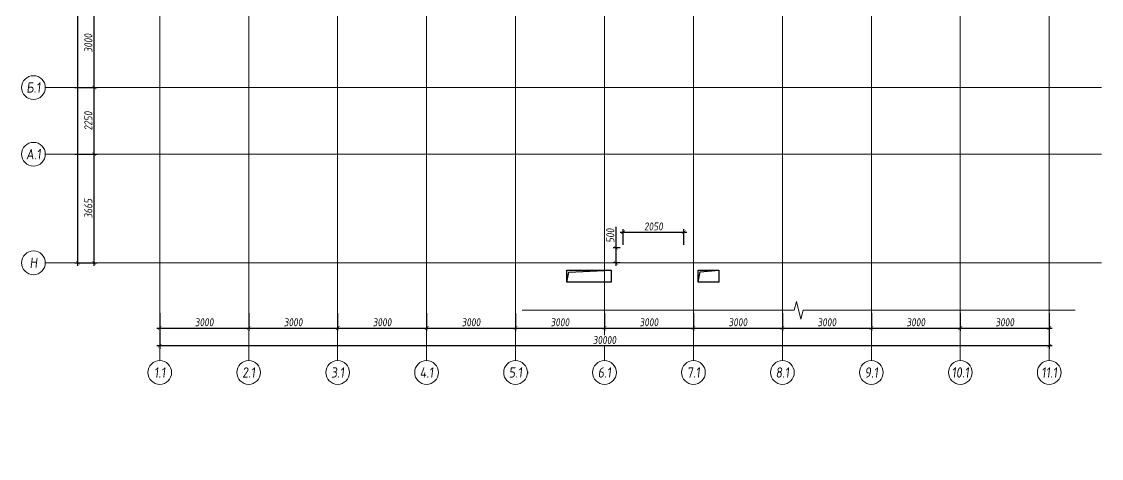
# Model space of a CAD drawing. Header units: millimetres. Extents: x -233751 to 529254, y -907864 to 285890.
# Drawn here: x 46985 to 83402, y -123915 to -109174 of the extents above; entities that cross this region are included whole.
import ezdxf
from ezdxf.enums import TextEntityAlignment as Align

# ---------------------------------------------------------------- set-up
doc = ezdxf.new("R2010")
doc.units = ezdxf.units.MM
doc.linetypes.add('осевая', pattern=[2, 1.25, -0.25, 0.25, -0.25])
doc.layers.get('0').update_dxf_attribs({"lineweight": 30})
doc.layers.get('Defpoints').update_dxf_attribs({"lineweight": 0})
for name, color, linetype, lineweight in [('КР_Новые отверстия', 5, 'Continuous', 30), ('КР_Оси', 7, 'Continuous', 5), ('КР_Размеры отверстия', 7, 'Continuous', 5), ('КР_Тонкая', 250, 'Continuous', 0)]:
    doc.layers.add(name, color=color, linetype=linetype, lineweight=lineweight)
doc.styles.add('ISOCPEUR', font='isocpeur.ttf', dxfattribs={"width": 0.85, "oblique": 7})
doc.dimstyles.new('R_100', dxfattribs={"dimtxt": 270, "dimasz": 120, "dimexe": 100, "dimexo": 100, "dimgap": 60, "dimtad": 1, "dimdec": 0, "dimrnd": 5, "dimzin": 0, "dimdsep": 46, "dimtxsty": 'ISOCPEUR', "dimblk": 'ARCHTICK', "dimcen": 0, "dimdle": 100, "dimclrd": 256, "dimclre": 256, "dimclrt": 256, "dimadec": 0, "dimazin": 0, "dimtfac": 2, "dimtdec": 0, "dimtmove": 0, "dimatfit": 3, "dimfxl": 1, "dimtvp": 3, "dimtfill": 1, "dimtolj": 1, "dimtzin": 0, "dimarcsym": 0})

# ---------------------------------------------------------------- blocks, each defined once
blk = doc.blocks.new('*U2106')
at = {"color": 0, "linetype": 'Continuous', "lineweight": -2}
blk.add_wipeout([(0, 0), (-449, 0), (-898, 0), (-1347, 0), (-1796, 0), (-2245, 0), (-2694, 0), (-3143, 0), (-3592, 0), (-4041, 0), (-4490, 0), (-4939, 0), (-5388, 0), (-5837, 0), (-6286, 0), (-6735, 0), (-7184, 0), (-7633, 0), (-8082, 0), (-8531, 0), (-8980, 0), (-8983, -15), (-8987, -30), (-8991, -45), (-8995, -60), (-8998, -75), (-9002, -90), (-9006, -105), (-9010, -120), (-9013, -135), (-9017, -150), (-9021, -165), (-9025, -180), (-9028, -195), (-9032, -210), (-9036, -225), (-9040, -240), (-9043, -255), (-9047, -270), (-9051, -285), (-9055, -300), (-9062, -270), (-9070, -240), (-9077, -210), (-9085, -180), (-9092, -150), (-9100, -120), (-9107, -90), (-9115, -60), (-9122, -30), (-9130, 0), (-9137, 30), (-9145, 60), (-9152, 90), (-9160, 120), (-9167, 150), (-9175, 180), (-9182, 210), (-9190, 240), (-9197, 270), (-9205, 300), (-9208, 285), (-9212, 270), (-9216, 255), (-9220, 240), (-9223, 225), (-9227, 210), (-9231, 195), (-9235, 180), (-9238, 165), (-9242, 150), (-9246, 135), (-9250, 120), (-9253, 105), (-9257, 90), (-9261, 75), (-9265, 60), (-9268, 45), (-9272, 30), (-9276, 15), (-9280, 0), (-9729, 0), (-10178, 0), (-10627, 0), (-11076, 0), (-11525, 0), (-11974, 0), (-12423, 0), (-12872, 0), (-13320, 0), (-13769, 0), (-14218, 0), (-14667, 0), (-15116, 0), (-15565, 0), (-16014, 0), (-16463, 0), (-16912, 0), (-17361, 0), (-17810, 0), (-18259, 0), (-18259, -5000), (0, -5000)], dxfattribs=at)
blk.add_lwpolyline([(200, 0), (0, 0), (-8980, 0), (-9055, -300), (-9205, 300), (-9280, 0), (-18259, 0), (-18459, 0)], dxfattribs=at)
blk = doc.blocks.new('*U2107')
at = {"color": 0, "linetype": 'Continuous', "lineweight": -2}
blk.add_line((-35117, 0), (-35617, 0), dxfattribs=at)
at = {"color": 0, "linetype": 'ByBlock', "lineweight": -2, "ltscale": 10}
blk.add_line((0, 0), (-35117, 0), dxfattribs=at)
at = {"color": 0, "linetype": 'Continuous', "lineweight": -2}
blk.add_circle((-36017, 0), 400, dxfattribs=at)
at = {"color": 0, "linetype": 'Continuous', "lineweight": -2, "style": 'ISOCPEUR', "oblique": 7, "width": 0.856383}
blk.add_text('Н', height=347, dxfattribs=at).set_placement((-36017, 0), align=Align.MIDDLE_CENTER)
blk = doc.blocks.new('*U2108')
at = {"color": 0, "linetype": 'Continuous', "lineweight": -2}
blk.add_line((-35117, 0), (-35617, 0), dxfattribs=at)
at = {"color": 0, "linetype": 'ByBlock', "lineweight": -2, "ltscale": 10}
blk.add_line((0, 0), (-35117, 0), dxfattribs=at)
at = {"color": 0, "linetype": 'Continuous', "lineweight": -2}
blk.add_circle((-36017, 0), 400, dxfattribs=at)
at = {"color": 0, "linetype": 'Continuous', "lineweight": -2, "style": 'ISOCPEUR', "oblique": 7, "width": 0.856383}
blk.add_text('А.1', height=347.4, dxfattribs=at).set_placement((-36017, 0), align=Align.MIDDLE_CENTER)
blk = doc.blocks.new('*U2109')
at = {"color": 0, "linetype": 'Continuous', "lineweight": -2}
blk.add_line((-35117, 0), (-35617, 0), dxfattribs=at)
at = {"color": 0, "linetype": 'ByBlock', "lineweight": -2, "ltscale": 10}
blk.add_line((0, 0), (-35117, 0), dxfattribs=at)
at = {"color": 0, "linetype": 'Continuous', "lineweight": -2}
blk.add_circle((-36017, 0), 400, dxfattribs=at)
at = {"color": 0, "linetype": 'Continuous', "lineweight": -2, "style": 'ISOCPEUR', "oblique": 7, "width": 0.856383}
blk.add_text('Б.1', height=347.4, dxfattribs=at).set_placement((-36017, 0), align=Align.MIDDLE_CENTER)
blk = doc.blocks.new('_ArchTick')
at = {"color": 0, "linetype": 'ByBlock', "const_width": 0.15}
blk.add_lwpolyline([(-0.5, -0.5), (0.5, 0.5)], dxfattribs=at)
blk = doc.blocks.new('*D776')
at = {"layer": 'Defpoints', "color": 0, "transparency": 16777216}
for p in [(48680, -113649), (49430, -113649), (48680, -117314)]:
    blk.add_point(p, dxfattribs=at)
at = {"layer": 'КР_Оси', "lineweight": -2, "transparency": 16777216}
for p, q in [((49430, -117414), (49430, -113549)), ((48780, -113649), (49530, -113649)), ((48780, -117314), (49530, -117314))]:
    blk.add_line(p, q, dxfattribs=at)
at = {"layer": 'КР_Оси', "lineweight": -2, "transparency": 16777216, "xscale": 120, "yscale": 120, "zscale": 120}
for p, rotation in [((49430, -113649), 90), ((49430, -117314), 270)]:
    blk.add_blockref('_ArchTick', p, dxfattribs=dict(at, rotation=rotation))
at = {"layer": 'КР_Оси', "transparency": 16777216, "insert": (49235, -115482), "char_height": 270, "attachment_point": 5, "rotation": 90, "style": 'ISOCPEUR', "bg_fill": 3, "box_fill_scale": 1.1, "bg_fill_color": 256, "bg_fill_true_color": 13158600, "bg_fill_transparency": 0}
blk.add_mtext('\\A1;3665', dxfattribs=at)
blk = doc.blocks.new('*D777')
at = {"layer": 'Defpoints', "color": 0, "transparency": 16777216}
for p in [(48680, -111399), (49430, -111399), (48680, -113649)]:
    blk.add_point(p, dxfattribs=at)
at = {"layer": 'КР_Оси', "lineweight": -2, "transparency": 16777216}
for p, q in [((48780, -111399), (49530, -111399)), ((49430, -113749), (49430, -111299)), ((48780, -113649), (49530, -113649))]:
    blk.add_line(p, q, dxfattribs=at)
at = {"layer": 'КР_Оси', "lineweight": -2, "transparency": 16777216, "xscale": 120, "yscale": 120, "zscale": 120}
for p, rotation in [((49430, -111399), 90), ((49430, -113649), 270)]:
    blk.add_blockref('_ArchTick', p, dxfattribs=dict(at, rotation=rotation))
at = {"layer": 'КР_Оси', "transparency": 16777216, "insert": (49235, -112524), "char_height": 270, "attachment_point": 5, "rotation": 90, "style": 'ISOCPEUR', "bg_fill": 3, "box_fill_scale": 1.1, "bg_fill_color": 256, "bg_fill_true_color": 13158600, "bg_fill_transparency": 0}
blk.add_mtext('\\A1;2250', dxfattribs=at)
blk = doc.blocks.new('*D778')
at = {"layer": 'Defpoints', "color": 0, "transparency": 16777216}
for p in [(48680, -108399), (49430, -108399), (48680, -111399)]:
    blk.add_point(p, dxfattribs=at)
at = {"layer": 'КР_Оси', "lineweight": -2, "transparency": 16777216}
for p, q in [((48780, -108399), (49530, -108399)), ((49430, -111499), (49430, -108299)), ((48780, -111399), (49530, -111399))]:
    blk.add_line(p, q, dxfattribs=at)
at = {"layer": 'КР_Оси', "lineweight": -2, "transparency": 16777216, "xscale": 120, "yscale": 120, "zscale": 120}
for p, rotation in [((49430, -108399), 90), ((49430, -111399), 270)]:
    blk.add_blockref('_ArchTick', p, dxfattribs=dict(at, rotation=rotation))
at = {"layer": 'КР_Оси', "transparency": 16777216, "insert": (49235, -109899), "char_height": 270, "attachment_point": 5, "rotation": 90, "style": 'ISOCPEUR', "bg_fill": 3, "box_fill_scale": 1.1, "bg_fill_color": 256, "bg_fill_true_color": 13158600, "bg_fill_transparency": 0}
blk.add_mtext('\\A1;3000', dxfattribs=at)
blk = doc.blocks.new('*U2122')
at = {"color": 0, "linetype": 'ByBlock', "lineweight": -2, "ltscale": 10}
blk.add_line((0, 0), (0, -53278), dxfattribs=at)
at = {"color": 0, "linetype": 'Continuous', "lineweight": -2}
for p, q in [((0, -53278), (0, -54478)), ((0, -54478), (0, -54978))]:
    blk.add_line(p, q, dxfattribs=at)
blk.add_circle((0, -55378), 400, dxfattribs=at)
at = {"color": 0, "linetype": 'Continuous', "lineweight": -2, "style": 'ISOCPEUR', "oblique": 7, "width": 0.856383}
blk.add_text('1.1', height=347.4, dxfattribs=at).set_placement((0, -55378), align=Align.MIDDLE_CENTER)
blk = doc.blocks.new('*U2123')
at = {"color": 0, "linetype": 'ByBlock', "lineweight": -2, "ltscale": 10}
blk.add_line((0, 0), (0, -53278), dxfattribs=at)
at = {"color": 0, "linetype": 'Continuous', "lineweight": -2}
for p, q in [((0, -53278), (0, -54478)), ((0, -54478), (0, -54978))]:
    blk.add_line(p, q, dxfattribs=at)
blk.add_circle((0, -55378), 400, dxfattribs=at)
at = {"color": 0, "linetype": 'Continuous', "lineweight": -2, "style": 'ISOCPEUR', "oblique": 7, "width": 0.856383}
blk.add_text('2.1', height=347.4, dxfattribs=at).set_placement((0, -55378), align=Align.MIDDLE_CENTER)
blk = doc.blocks.new('*U2124')
at = {"color": 0, "linetype": 'ByBlock', "lineweight": -2, "ltscale": 10}
blk.add_line((0, 0), (0, -53278), dxfattribs=at)
at = {"color": 0, "linetype": 'Continuous', "lineweight": -2}
for p, q in [((0, -53278), (0, -54478)), ((0, -54478), (0, -54978))]:
    blk.add_line(p, q, dxfattribs=at)
blk.add_circle((0, -55378), 400, dxfattribs=at)
at = {"color": 0, "linetype": 'Continuous', "lineweight": -2, "style": 'ISOCPEUR', "oblique": 7, "width": 0.856383}
blk.add_text('3.1', height=347.4, dxfattribs=at).set_placement((0, -55378), align=Align.MIDDLE_CENTER)
blk = doc.blocks.new('*U2125')
at = {"color": 0, "linetype": 'ByBlock', "lineweight": -2, "ltscale": 10}
blk.add_line((0, 0), (0, -53278), dxfattribs=at)
at = {"color": 0, "linetype": 'Continuous', "lineweight": -2}
for p, q in [((0, -53278), (0, -54478)), ((0, -54478), (0, -54978))]:
    blk.add_line(p, q, dxfattribs=at)
blk.add_circle((0, -55378), 400, dxfattribs=at)
at = {"color": 0, "linetype": 'Continuous', "lineweight": -2, "style": 'ISOCPEUR', "oblique": 7, "width": 0.856383}
blk.add_text('4.1', height=347.4, dxfattribs=at).set_placement((0, -55378), align=Align.MIDDLE_CENTER)
blk = doc.blocks.new('*U2126')
at = {"color": 0, "linetype": 'ByBlock', "lineweight": -2, "ltscale": 10}
blk.add_line((0, 0), (0, -53278), dxfattribs=at)
at = {"color": 0, "linetype": 'Continuous', "lineweight": -2}
for p, q in [((0, -53278), (0, -54478)), ((0, -54478), (0, -54978))]:
    blk.add_line(p, q, dxfattribs=at)
blk.add_circle((0, -55378), 400, dxfattribs=at)
at = {"color": 0, "linetype": 'Continuous', "lineweight": -2, "style": 'ISOCPEUR', "oblique": 7, "width": 0.856383}
blk.add_text('5.1', height=347.4, dxfattribs=at).set_placement((0, -55378), align=Align.MIDDLE_CENTER)
blk = doc.blocks.new('*U2127')
at = {"color": 0, "linetype": 'ByBlock', "lineweight": -2, "ltscale": 10}
blk.add_line((0, 0), (0, -53278), dxfattribs=at)
at = {"color": 0, "linetype": 'Continuous', "lineweight": -2}
for p, q in [((0, -53278), (0, -54478)), ((0, -54478), (0, -54978))]:
    blk.add_line(p, q, dxfattribs=at)
blk.add_circle((0, -55378), 400, dxfattribs=at)
at = {"color": 0, "linetype": 'Continuous', "lineweight": -2, "style": 'ISOCPEUR', "oblique": 7, "width": 0.856383}
blk.add_text('6.1', height=347.4, dxfattribs=at).set_placement((0, -55378), align=Align.MIDDLE_CENTER)
blk = doc.blocks.new('*U2128')
at = {"color": 0, "linetype": 'ByBlock', "lineweight": -2, "ltscale": 10}
blk.add_line((0, 0), (0, -53278), dxfattribs=at)
at = {"color": 0, "linetype": 'Continuous', "lineweight": -2}
for p, q in [((0, -53278), (0, -54478)), ((0, -54478), (0, -54978))]:
    blk.add_line(p, q, dxfattribs=at)
blk.add_circle((0, -55378), 400, dxfattribs=at)
at = {"color": 0, "linetype": 'Continuous', "lineweight": -2, "style": 'ISOCPEUR', "oblique": 7, "width": 0.856383}
blk.add_text('7.1', height=347.4, dxfattribs=at).set_placement((0, -55378), align=Align.MIDDLE_CENTER)
blk = doc.blocks.new('*U2129')
at = {"color": 0, "linetype": 'ByBlock', "lineweight": -2, "ltscale": 10}
blk.add_line((0, 0), (0, -53278), dxfattribs=at)
at = {"color": 0, "linetype": 'Continuous', "lineweight": -2}
for p, q in [((0, -53278), (0, -54478)), ((0, -54478), (0, -54978))]:
    blk.add_line(p, q, dxfattribs=at)
blk.add_circle((0, -55378), 400, dxfattribs=at)
at = {"color": 0, "linetype": 'Continuous', "lineweight": -2, "style": 'ISOCPEUR', "oblique": 7, "width": 0.856383}
blk.add_text('8.1', height=347.4, dxfattribs=at).set_placement((0, -55378), align=Align.MIDDLE_CENTER)
blk = doc.blocks.new('*U2130')
at = {"color": 0, "linetype": 'ByBlock', "lineweight": -2, "ltscale": 10}
blk.add_line((0, 0), (0, -53278), dxfattribs=at)
at = {"color": 0, "linetype": 'Continuous', "lineweight": -2}
for p, q in [((0, -53278), (0, -54478)), ((0, -54478), (0, -54978))]:
    blk.add_line(p, q, dxfattribs=at)
blk.add_circle((0, -55378), 400, dxfattribs=at)
at = {"color": 0, "linetype": 'Continuous', "lineweight": -2, "style": 'ISOCPEUR', "oblique": 7, "width": 0.856383}
blk.add_text('9.1', height=347.4, dxfattribs=at).set_placement((0, -55378), align=Align.MIDDLE_CENTER)
blk = doc.blocks.new('*U2131')
at = {"color": 0, "linetype": 'ByBlock', "lineweight": -2, "ltscale": 10}
blk.add_line((0, 0), (0, -53278), dxfattribs=at)
at = {"color": 0, "linetype": 'Continuous', "lineweight": -2}
for p, q in [((0, -53278), (0, -54478)), ((0, -54478), (0, -54978))]:
    blk.add_line(p, q, dxfattribs=at)
blk.add_circle((0, -55378), 400, dxfattribs=at)
at = {"color": 0, "linetype": 'Continuous', "lineweight": -2, "style": 'ISOCPEUR', "oblique": 7, "width": 0.856383}
blk.add_text('10.1', height=347.4, dxfattribs=at).set_placement((0, -55378), align=Align.MIDDLE_CENTER)
blk = doc.blocks.new('*U2132')
at = {"color": 0, "linetype": 'ByBlock', "lineweight": -2, "ltscale": 10}
blk.add_line((0, 0), (0, -53278), dxfattribs=at)
at = {"color": 0, "linetype": 'Continuous', "lineweight": -2}
for p, q in [((0, -53278), (0, -54478)), ((0, -54478), (0, -54978))]:
    blk.add_line(p, q, dxfattribs=at)
blk.add_circle((0, -55378), 400, dxfattribs=at)
at = {"color": 0, "linetype": 'Continuous', "lineweight": -2, "style": 'ISOCPEUR', "oblique": 7, "width": 0.856383}
blk.add_text('11.1', height=347.4, dxfattribs=at).set_placement((0, -55378), align=Align.MIDDLE_CENTER)
blk = doc.blocks.new('*D790')
at = {"layer": 'Defpoints', "color": 0, "transparency": 16777216}
for p in [(48886, -69399), (49430, -69399), (48680, -117314)]:
    blk.add_point(p, dxfattribs=at)
at = {"layer": 'КР_Оси', "lineweight": -2, "transparency": 16777216}
for p, q in [((49330, -69399), (48786, -69399)), ((48886, -117414), (48886, -69299)), ((48780, -117314), (48986, -117314))]:
    blk.add_line(p, q, dxfattribs=at)
at = {"layer": 'КР_Оси', "lineweight": -2, "transparency": 16777216, "xscale": 120, "yscale": 120, "zscale": 120}
for p, rotation in [((48886, -69399), 90), ((48886, -117314), 270)]:
    blk.add_blockref('_ArchTick', p, dxfattribs=dict(at, rotation=rotation))
at = {"layer": 'КР_Оси', "transparency": 16777216, "insert": (48691, -93357), "char_height": 270, "attachment_point": 5, "rotation": 90, "style": 'ISOCPEUR', "bg_fill": 3, "box_fill_scale": 1.1, "bg_fill_color": 256, "bg_fill_true_color": 13158600, "bg_fill_transparency": 0}
blk.add_mtext('\\A1;47915', dxfattribs=at)
blk = doc.blocks.new('*D797')
at = {"layer": 'Defpoints', "color": 0, "transparency": 16777216}
for p in [(51644, -118915), (54644, -118915), (54644, -119515)]:
    blk.add_point(p, dxfattribs=at)
at = {"layer": 'КР_Оси', "lineweight": -2, "transparency": 16777216}
for p, q in [((51644, -119015), (51644, -119615)), ((54644, -119015), (54644, -119615)), ((51544, -119515), (54744, -119515))]:
    blk.add_line(p, q, dxfattribs=at)
at = {"layer": 'КР_Оси', "lineweight": -2, "transparency": 16777216, "xscale": 120, "yscale": 120, "zscale": 120, "rotation": 180}
blk.add_blockref('_ArchTick', (51644, -119515), dxfattribs=at)
at = {"layer": 'КР_Оси', "lineweight": -2, "transparency": 16777216, "xscale": 120, "yscale": 120, "zscale": 120}
blk.add_blockref('_ArchTick', (54644, -119515), dxfattribs=at)
at = {"layer": 'КР_Оси', "transparency": 16777216, "insert": (53144, -119320), "char_height": 270, "attachment_point": 5, "style": 'ISOCPEUR', "bg_fill": 3, "box_fill_scale": 1.1, "bg_fill_color": 256, "bg_fill_true_color": 13158600, "bg_fill_transparency": 0}
blk.add_mtext('\\A1;3000', dxfattribs=at)
blk = doc.blocks.new('*D798')
at = {"layer": 'Defpoints', "color": 0, "transparency": 16777216}
for p in [(54644, -118915), (57644, -118915), (57644, -119515)]:
    blk.add_point(p, dxfattribs=at)
at = {"layer": 'КР_Оси', "lineweight": -2, "transparency": 16777216}
for p, q in [((54644, -119015), (54644, -119615)), ((57644, -119015), (57644, -119615)), ((54544, -119515), (57744, -119515))]:
    blk.add_line(p, q, dxfattribs=at)
at = {"layer": 'КР_Оси', "lineweight": -2, "transparency": 16777216, "xscale": 120, "yscale": 120, "zscale": 120, "rotation": 180}
blk.add_blockref('_ArchTick', (54644, -119515), dxfattribs=at)
at = {"layer": 'КР_Оси', "lineweight": -2, "transparency": 16777216, "xscale": 120, "yscale": 120, "zscale": 120}
blk.add_blockref('_ArchTick', (57644, -119515), dxfattribs=at)
at = {"layer": 'КР_Оси', "transparency": 16777216, "insert": (56144, -119320), "char_height": 270, "attachment_point": 5, "style": 'ISOCPEUR', "bg_fill": 3, "box_fill_scale": 1.1, "bg_fill_color": 256, "bg_fill_true_color": 13158600, "bg_fill_transparency": 0}
blk.add_mtext('\\A1;3000', dxfattribs=at)
blk = doc.blocks.new('*D799')
at = {"layer": 'Defpoints', "color": 0, "transparency": 16777216}
for p in [(57644, -118915), (60644, -118915), (60644, -119515)]:
    blk.add_point(p, dxfattribs=at)
at = {"layer": 'КР_Оси', "lineweight": -2, "transparency": 16777216}
for p, q in [((57644, -119015), (57644, -119615)), ((60644, -119015), (60644, -119615)), ((57544, -119515), (60744, -119515))]:
    blk.add_line(p, q, dxfattribs=at)
at = {"layer": 'КР_Оси', "lineweight": -2, "transparency": 16777216, "xscale": 120, "yscale": 120, "zscale": 120, "rotation": 180}
blk.add_blockref('_ArchTick', (57644, -119515), dxfattribs=at)
at = {"layer": 'КР_Оси', "lineweight": -2, "transparency": 16777216, "xscale": 120, "yscale": 120, "zscale": 120}
blk.add_blockref('_ArchTick', (60644, -119515), dxfattribs=at)
at = {"layer": 'КР_Оси', "transparency": 16777216, "insert": (59144, -119320), "char_height": 270, "attachment_point": 5, "style": 'ISOCPEUR', "bg_fill": 3, "box_fill_scale": 1.1, "bg_fill_color": 256, "bg_fill_true_color": 13158600, "bg_fill_transparency": 0}
blk.add_mtext('\\A1;3000', dxfattribs=at)
blk = doc.blocks.new('*D800')
at = {"layer": 'Defpoints', "color": 0, "transparency": 16777216}
for p in [(60644, -118915), (63644, -118915), (63644, -119515)]:
    blk.add_point(p, dxfattribs=at)
at = {"layer": 'КР_Оси', "lineweight": -2, "transparency": 16777216}
for p, q in [((60644, -119015), (60644, -119615)), ((63644, -119015), (63644, -119615)), ((60544, -119515), (63744, -119515))]:
    blk.add_line(p, q, dxfattribs=at)
at = {"layer": 'КР_Оси', "lineweight": -2, "transparency": 16777216, "xscale": 120, "yscale": 120, "zscale": 120, "rotation": 180}
blk.add_blockref('_ArchTick', (60644, -119515), dxfattribs=at)
at = {"layer": 'КР_Оси', "lineweight": -2, "transparency": 16777216, "xscale": 120, "yscale": 120, "zscale": 120}
blk.add_blockref('_ArchTick', (63644, -119515), dxfattribs=at)
at = {"layer": 'КР_Оси', "transparency": 16777216, "insert": (62144, -119320), "char_height": 270, "attachment_point": 5, "style": 'ISOCPEUR', "bg_fill": 3, "box_fill_scale": 1.1, "bg_fill_color": 256, "bg_fill_true_color": 13158600, "bg_fill_transparency": 0}
blk.add_mtext('\\A1;3000', dxfattribs=at)
blk = doc.blocks.new('*D801')
at = {"layer": 'Defpoints', "color": 0, "transparency": 16777216}
for p in [(63644, -118915), (66644, -118915), (66644, -119515)]:
    blk.add_point(p, dxfattribs=at)
at = {"layer": 'КР_Оси', "lineweight": -2, "transparency": 16777216}
for p, q in [((63644, -119015), (63644, -119615)), ((66644, -119015), (66644, -119615)), ((63544, -119515), (66744, -119515))]:
    blk.add_line(p, q, dxfattribs=at)
at = {"layer": 'КР_Оси', "lineweight": -2, "transparency": 16777216, "xscale": 120, "yscale": 120, "zscale": 120, "rotation": 180}
blk.add_blockref('_ArchTick', (63644, -119515), dxfattribs=at)
at = {"layer": 'КР_Оси', "lineweight": -2, "transparency": 16777216, "xscale": 120, "yscale": 120, "zscale": 120}
blk.add_blockref('_ArchTick', (66644, -119515), dxfattribs=at)
at = {"layer": 'КР_Оси', "transparency": 16777216, "insert": (65144, -119320), "char_height": 270, "attachment_point": 5, "style": 'ISOCPEUR', "bg_fill": 3, "box_fill_scale": 1.1, "bg_fill_color": 256, "bg_fill_true_color": 13158600, "bg_fill_transparency": 0}
blk.add_mtext('\\A1;3000', dxfattribs=at)
blk = doc.blocks.new('*D802')
at = {"layer": 'Defpoints', "color": 0, "transparency": 16777216}
for p in [(66644, -118915), (69644, -118915), (69644, -119515)]:
    blk.add_point(p, dxfattribs=at)
at = {"layer": 'КР_Оси', "lineweight": -2, "transparency": 16777216}
for p, q in [((66644, -119015), (66644, -119615)), ((69644, -119015), (69644, -119615)), ((66544, -119515), (69744, -119515))]:
    blk.add_line(p, q, dxfattribs=at)
at = {"layer": 'КР_Оси', "lineweight": -2, "transparency": 16777216, "xscale": 120, "yscale": 120, "zscale": 120, "rotation": 180}
blk.add_blockref('_ArchTick', (66644, -119515), dxfattribs=at)
at = {"layer": 'КР_Оси', "lineweight": -2, "transparency": 16777216, "xscale": 120, "yscale": 120, "zscale": 120}
blk.add_blockref('_ArchTick', (69644, -119515), dxfattribs=at)
at = {"layer": 'КР_Оси', "transparency": 16777216, "insert": (68144, -119320), "char_height": 270, "attachment_point": 5, "style": 'ISOCPEUR', "bg_fill": 3, "box_fill_scale": 1.1, "bg_fill_color": 256, "bg_fill_true_color": 13158600, "bg_fill_transparency": 0}
blk.add_mtext('\\A1;3000', dxfattribs=at)
blk = doc.blocks.new('*D803')
at = {"layer": 'Defpoints', "color": 0, "transparency": 16777216}
for p in [(69644, -118915), (72644, -118915), (72644, -119515)]:
    blk.add_point(p, dxfattribs=at)
at = {"layer": 'КР_Оси', "lineweight": -2, "transparency": 16777216}
for p, q in [((69644, -119015), (69644, -119615)), ((72644, -119015), (72644, -119615)), ((69544, -119515), (72744, -119515))]:
    blk.add_line(p, q, dxfattribs=at)
at = {"layer": 'КР_Оси', "lineweight": -2, "transparency": 16777216, "xscale": 120, "yscale": 120, "zscale": 120, "rotation": 180}
blk.add_blockref('_ArchTick', (69644, -119515), dxfattribs=at)
at = {"layer": 'КР_Оси', "lineweight": -2, "transparency": 16777216, "xscale": 120, "yscale": 120, "zscale": 120}
blk.add_blockref('_ArchTick', (72644, -119515), dxfattribs=at)
at = {"layer": 'КР_Оси', "transparency": 16777216, "insert": (71144, -119320), "char_height": 270, "attachment_point": 5, "style": 'ISOCPEUR', "bg_fill": 3, "box_fill_scale": 1.1, "bg_fill_color": 256, "bg_fill_true_color": 13158600, "bg_fill_transparency": 0}
blk.add_mtext('\\A1;3000', dxfattribs=at)
blk = doc.blocks.new('*D804')
at = {"layer": 'Defpoints', "color": 0, "transparency": 16777216}
for p in [(72644, -118915), (75644, -118915), (75644, -119515)]:
    blk.add_point(p, dxfattribs=at)
at = {"layer": 'КР_Оси', "lineweight": -2, "transparency": 16777216}
for p, q in [((72644, -119015), (72644, -119615)), ((75644, -119015), (75644, -119615)), ((72544, -119515), (75744, -119515))]:
    blk.add_line(p, q, dxfattribs=at)
at = {"layer": 'КР_Оси', "lineweight": -2, "transparency": 16777216, "xscale": 120, "yscale": 120, "zscale": 120, "rotation": 180}
blk.add_blockref('_ArchTick', (72644, -119515), dxfattribs=at)
at = {"layer": 'КР_Оси', "lineweight": -2, "transparency": 16777216, "xscale": 120, "yscale": 120, "zscale": 120}
blk.add_blockref('_ArchTick', (75644, -119515), dxfattribs=at)
at = {"layer": 'КР_Оси', "transparency": 16777216, "insert": (74144, -119320), "char_height": 270, "attachment_point": 5, "style": 'ISOCPEUR', "bg_fill": 3, "box_fill_scale": 1.1, "bg_fill_color": 256, "bg_fill_true_color": 13158600, "bg_fill_transparency": 0}
blk.add_mtext('\\A1;3000', dxfattribs=at)
blk = doc.blocks.new('*D805')
at = {"layer": 'Defpoints', "color": 0, "transparency": 16777216}
for p in [(75644, -118915), (78644, -118915), (78644, -119515)]:
    blk.add_point(p, dxfattribs=at)
at = {"layer": 'КР_Оси', "lineweight": -2, "transparency": 16777216}
for p, q in [((75644, -119015), (75644, -119615)), ((78644, -119015), (78644, -119615)), ((75544, -119515), (78744, -119515))]:
    blk.add_line(p, q, dxfattribs=at)
at = {"layer": 'КР_Оси', "lineweight": -2, "transparency": 16777216, "xscale": 120, "yscale": 120, "zscale": 120, "rotation": 180}
blk.add_blockref('_ArchTick', (75644, -119515), dxfattribs=at)
at = {"layer": 'КР_Оси', "lineweight": -2, "transparency": 16777216, "xscale": 120, "yscale": 120, "zscale": 120}
blk.add_blockref('_ArchTick', (78644, -119515), dxfattribs=at)
at = {"layer": 'КР_Оси', "transparency": 16777216, "insert": (77144, -119320), "char_height": 270, "attachment_point": 5, "style": 'ISOCPEUR', "bg_fill": 3, "box_fill_scale": 1.1, "bg_fill_color": 256, "bg_fill_true_color": 13158600, "bg_fill_transparency": 0}
blk.add_mtext('\\A1;3000', dxfattribs=at)
blk = doc.blocks.new('*D806')
at = {"layer": 'Defpoints', "color": 0, "transparency": 16777216}
for p in [(78644, -118915), (81644, -118915), (81644, -119515)]:
    blk.add_point(p, dxfattribs=at)
at = {"layer": 'КР_Оси', "lineweight": -2, "transparency": 16777216}
for p, q in [((78644, -119015), (78644, -119615)), ((81644, -119015), (81644, -119615)), ((78544, -119515), (81744, -119515))]:
    blk.add_line(p, q, dxfattribs=at)
at = {"layer": 'КР_Оси', "lineweight": -2, "transparency": 16777216, "xscale": 120, "yscale": 120, "zscale": 120, "rotation": 180}
blk.add_blockref('_ArchTick', (78644, -119515), dxfattribs=at)
at = {"layer": 'КР_Оси', "lineweight": -2, "transparency": 16777216, "xscale": 120, "yscale": 120, "zscale": 120}
blk.add_blockref('_ArchTick', (81644, -119515), dxfattribs=at)
at = {"layer": 'КР_Оси', "transparency": 16777216, "insert": (80144, -119320), "char_height": 270, "attachment_point": 5, "style": 'ISOCPEUR', "bg_fill": 3, "box_fill_scale": 1.1, "bg_fill_color": 256, "bg_fill_true_color": 13158600, "bg_fill_transparency": 0}
blk.add_mtext('\\A1;3000', dxfattribs=at)
blk = doc.blocks.new('*D810')
at = {"layer": 'Defpoints', "color": 0, "transparency": 16777216}
for p in [(51644, -119515), (81644, -119515), (51644, -120115)]:
    blk.add_point(p, dxfattribs=at)
at = {"layer": 'КР_Оси', "lineweight": -2, "transparency": 16777216}
for p, q in [((51644, -119615), (51644, -120215)), ((81644, -119615), (81644, -120215)), ((81744, -120115), (51544, -120115))]:
    blk.add_line(p, q, dxfattribs=at)
at = {"layer": 'КР_Оси', "lineweight": -2, "transparency": 16777216, "xscale": 120, "yscale": 120, "zscale": 120, "rotation": 180}
blk.add_blockref('_ArchTick', (51644, -120115), dxfattribs=at)
at = {"layer": 'КР_Оси', "lineweight": -2, "transparency": 16777216, "xscale": 120, "yscale": 120, "zscale": 120}
blk.add_blockref('_ArchTick', (81644, -120115), dxfattribs=at)
at = {"layer": 'КР_Оси', "transparency": 16777216, "insert": (66644, -119920), "char_height": 270, "attachment_point": 5, "style": 'ISOCPEUR', "bg_fill": 3, "box_fill_scale": 1.1, "bg_fill_color": 256, "bg_fill_true_color": 13158600, "bg_fill_transparency": 0}
blk.add_mtext('\\A1;30000', dxfattribs=at)
blk = doc.blocks.new('*D1142')
at = {"layer": 'Defpoints', "color": 0, "transparency": 16777216}
for p in [(69322, -116282), (67272, -116812), (69322, -116812)]:
    blk.add_point(p, dxfattribs=at)
at = {"layer": 'КР_Размеры отверстия', "lineweight": -2, "transparency": 16777216}
for p, q in [((67172, -116282), (69422, -116282)), ((67272, -116712), (67272, -116182)), ((69322, -116712), (69322, -116182))]:
    blk.add_line(p, q, dxfattribs=at)
at = {"layer": 'КР_Размеры отверстия', "lineweight": -2, "transparency": 16777216, "xscale": 120, "yscale": 120, "zscale": 120, "rotation": 180}
blk.add_blockref('_ArchTick', (67272, -116282), dxfattribs=at)
at = {"layer": 'КР_Размеры отверстия', "lineweight": -2, "transparency": 16777216, "xscale": 120, "yscale": 120, "zscale": 120}
blk.add_blockref('_ArchTick', (69322, -116282), dxfattribs=at)
at = {"layer": 'КР_Размеры отверстия', "transparency": 16777216, "insert": (68297, -116087), "char_height": 270, "attachment_point": 5, "style": 'ISOCPEUR', "bg_fill": 3, "box_fill_scale": 1.1, "bg_fill_color": 256, "bg_fill_true_color": 13158600, "bg_fill_transparency": 0}
blk.add_mtext('\\A1;2050', dxfattribs=at)
blk = doc.blocks.new('*D1143')
at = {"layer": 'Defpoints', "color": 0, "transparency": 16777216}
for p in [(67272, -116812), (67272, -117314)]:
    blk.add_point(p, dxfattribs=at)
at = {"layer": 'КР_Размеры отверстия', "lineweight": -2, "transparency": 16777216}
for p, q in [((67035, -116812), (67035, -116103)), ((67172, -116812), (66935, -116812)), ((67035, -117414), (67035, -116812)), ((67172, -117314), (66935, -117314))]:
    blk.add_line(p, q, dxfattribs=at)
at = {"layer": 'КР_Размеры отверстия', "lineweight": -2, "transparency": 16777216, "xscale": 120, "yscale": 120, "zscale": 120}
for p, rotation in [((67035, -116812), 90), ((67035, -117314), 270)]:
    blk.add_blockref('_ArchTick', p, dxfattribs=dict(at, rotation=rotation))
at = {"layer": 'КР_Размеры отверстия', "transparency": 16777216, "insert": (66840, -116397), "char_height": 270, "attachment_point": 5, "rotation": 90, "style": 'ISOCPEUR', "bg_fill": 3, "box_fill_scale": 1.1, "bg_fill_color": 256, "bg_fill_true_color": 13158600, "bg_fill_transparency": 0}
blk.add_mtext('\\A1;500', dxfattribs=at)
at = {"layer": 'Defpoints', "color": 0, "transparency": 16777216}
blk.add_point((67035, -116812), dxfattribs=at)

msp = doc.modelspace()

# ---------------------------------------------------------------- linework, layer by layer
at = {"layer": 'КР_Новые отверстия'}
for points in [[(65372.5, -117567.8), (66872.5, -117567.8), (66872.5, -117967.8), (65372.5, -117967.8)], [(69799.6, -117566.6), (70499.6, -117566.6), (70499.6, -117966.6), (69799.6, -117966.6)]]:
    msp.add_lwpolyline(points, close=True, dxfattribs=at)
for points in [[(65372.5, -117967.8), (65437, -117629.5), (66872.5, -117567.8)], [(69799.6, -117966.6), (69867.2, -117613.4), (70499.6, -117566.6)]]:
    msp.add_lwpolyline(points, dxfattribs=at)

# ---------------------------------------------------------------- block references
at = {"layer": 'КР_Оси', "linetype": 'осевая'}
for name, p in [('*U2122', (51643.7, -65636.9)), ('*U2123', (54643.7, -65636.9)), ('*U2124', (57643.7, -65636.9)), ('*U2125', (60643.7, -65636.9)), ('*U2109', (83402.5, -111399.3)), ('*U2108', (83402.5, -113649.3)), ('*U2107', (83402.5, -117314.3))]:
    msp.add_blockref(name, p, dxfattribs=at)
at = {"layer": 'КР_Тонкая'}
msp.add_blockref('*U2106', (82321.8, -118914.6), dxfattribs=at)

# ---------------------------------------------------------------- next in the draw order: block references
at = {"layer": 'КР_Оси', "linetype": 'осевая'}
for name, p in [('*U2126', (63643.7, -65636.9)), ('*U2127', (66643.7, -65636.9)), ('*U2128', (69643.7, -65636.9)), ('*U2129', (72643.7, -65636.9)), ('*U2130', (75643.7, -65636.9)), ('*U2131', (78643.7, -65636.9)), ('*U2132', (81643.7, -65636.9))]:
    msp.add_blockref(name, p, dxfattribs=at)

# ---------------------------------------------------------------- next in the draw order: dimensions: what is measured, and where the dimension line sits
at = {"layer": 'КР_Оси'}
dim = msp.add_linear_dim(base=(49429.7, -113649.3), p1=(48679.7, -117314.3), p2=(48679.7, -113649.3), angle=90, dimstyle='R_100', override={"dimpost": '\\X'}, dxfattribs=at)
dim.commit()
dim.dimension.update_dxf_attribs({"geometry": '*D776', "text_midpoint": (49234.7, -115481.8)})
dim = msp.add_linear_dim(base=(54643.7, -119514.6), p1=(51643.7, -118914.6), p2=(54643.7, -118914.6), dimstyle='R_100', override={"dimpost": '\\X'}, dxfattribs=at)
dim.commit()
dim.dimension.update_dxf_attribs({"geometry": '*D797', "text_midpoint": (53143.7, -119319.6)})

# ---------------------------------------------------------------- next in the draw order: dimensions: what is measured, and where the dimension line sits
dim = msp.add_linear_dim(base=(49429.7, -111399.3), p1=(48679.7, -113649.3), p2=(48679.7, -111399.3), angle=90, dimstyle='R_100', override={"dimpost": '\\X'}, dxfattribs=at)
dim.commit()
dim.dimension.update_dxf_attribs({"geometry": '*D777', "text_midpoint": (49234.7, -112524.3)})
dim = msp.add_linear_dim(base=(57643.7, -119514.6), p1=(54643.7, -118914.6), p2=(57643.7, -118914.6), dimstyle='R_100', override={"dimpost": '\\X', "dimtmove": 1}, dxfattribs=at)
dim.commit()
dim.dimension.update_dxf_attribs({"geometry": '*D798', "text_midpoint": (56143.7, -119319.6)})
at = {"layer": 'КР_Размеры отверстия'}
dim = msp.add_linear_dim(base=(69322.3, -116281.5), p1=(67272.3, -116811.9), p2=(69322.3, -116811.9), dimstyle='R_100', override={"dimpost": '\\X'}, dxfattribs=at)
dim.commit()
dim.dimension.update_dxf_attribs({"geometry": '*D1142', "text_midpoint": (68297.3, -116086.5)})

# ---------------------------------------------------------------- next in the draw order: dimensions: what is measured, and where the dimension line sits
at = {"layer": 'КР_Оси'}
dim = msp.add_linear_dim(base=(49429.7, -108399.3), p1=(48679.7, -111399.3), p2=(48679.7, -108399.3), angle=90, dimstyle='R_100', override={"dimpost": '\\X'}, dxfattribs=at)
dim.commit()
dim.dimension.update_dxf_attribs({"geometry": '*D778', "text_midpoint": (49234.7, -109899.3)})
dim = msp.add_linear_dim(base=(60643.7, -119514.6), p1=(57643.7, -118914.6), p2=(60643.7, -118914.6), dimstyle='R_100', override={"dimpost": '\\X', "dimtmove": 1}, dxfattribs=at)
dim.commit()
dim.dimension.update_dxf_attribs({"geometry": '*D799', "text_midpoint": (59143.7, -119319.6)})
at = {"layer": 'КР_Размеры отверстия'}
dim = msp.add_linear_dim(base=(67035.4, -116811.9), p1=(67272.3, -117314.3), p2=(67272.3, -116811.9), angle=90, dimstyle='R_100', override={"dimpost": '\\X'}, dxfattribs=at)
dim.commit()
dim.dimension.update_dxf_attribs({"geometry": '*D1143', "text_midpoint": (66840.4, -116397.3)})

# ---------------------------------------------------------------- next in the draw order: dimensions: what is measured, and where the dimension line sits
at = {"layer": 'КР_Оси'}
dim = msp.add_linear_dim(base=(48886.4, -69399.3), p1=(48679.7, -117314.3), p2=(49429.7, -69399.3), angle=90, dimstyle='R_100', override={"dimpost": '\\X'}, dxfattribs=at)
dim.commit()
dim.dimension.update_dxf_attribs({"geometry": '*D790', "text_midpoint": (48691.4, -93356.8)})
dim = msp.add_linear_dim(base=(63643.7, -119514.6), p1=(60643.7, -118914.6), p2=(63643.7, -118914.6), dimstyle='R_100', override={"dimpost": '\\X', "dimtmove": 1}, dxfattribs=at)
dim.commit()
dim.dimension.update_dxf_attribs({"geometry": '*D800', "text_midpoint": (62143.7, -119319.6)})

# ---------------------------------------------------------------- next in the draw order: dimensions: what is measured, and where the dimension line sits
dim = msp.add_linear_dim(base=(66643.7, -119514.6), p1=(63643.7, -118914.6), p2=(66643.7, -118914.6), dimstyle='R_100', override={"dimpost": '\\X', "dimtmove": 1}, dxfattribs=at)
dim.commit()
dim.dimension.update_dxf_attribs({"geometry": '*D801', "text_midpoint": (65143.7, -119319.6)})

# ---------------------------------------------------------------- next in the draw order: dimensions: what is measured, and where the dimension line sits
dim = msp.add_linear_dim(base=(69643.7, -119514.6), p1=(66643.7, -118914.6), p2=(69643.7, -118914.6), dimstyle='R_100', override={"dimpost": '\\X', "dimtmove": 1}, dxfattribs=at)
dim.commit()
dim.dimension.update_dxf_attribs({"geometry": '*D802', "text_midpoint": (68143.7, -119319.6)})

# ---------------------------------------------------------------- next in the draw order: dimensions: what is measured, and where the dimension line sits
dim = msp.add_linear_dim(base=(72643.7, -119514.6), p1=(69643.7, -118914.6), p2=(72643.7, -118914.6), dimstyle='R_100', override={"dimpost": '\\X', "dimtmove": 1}, dxfattribs=at)
dim.commit()
dim.dimension.update_dxf_attribs({"geometry": '*D803', "text_midpoint": (71143.7, -119319.6)})

# ---------------------------------------------------------------- next in the draw order: dimensions: what is measured, and where the dimension line sits
dim = msp.add_linear_dim(base=(75643.7, -119514.6), p1=(72643.7, -118914.6), p2=(75643.7, -118914.6), dimstyle='R_100', override={"dimpost": '\\X', "dimtmove": 1}, dxfattribs=at)
dim.commit()
dim.dimension.update_dxf_attribs({"geometry": '*D804', "text_midpoint": (74143.7, -119319.6)})

# ---------------------------------------------------------------- next in the draw order: dimensions: what is measured, and where the dimension line sits
dim = msp.add_linear_dim(base=(78643.7, -119514.6), p1=(75643.7, -118914.6), p2=(78643.7, -118914.6), dimstyle='R_100', override={"dimpost": '\\X', "dimtmove": 1}, dxfattribs=at)
dim.commit()
dim.dimension.update_dxf_attribs({"geometry": '*D805', "text_midpoint": (77143.7, -119319.6)})

# ---------------------------------------------------------------- next in the draw order: dimensions: what is measured, and where the dimension line sits
dim = msp.add_linear_dim(base=(81643.7, -119514.6), p1=(78643.7, -118914.6), p2=(81643.7, -118914.6), dimstyle='R_100', override={"dimpost": '\\X', "dimtmove": 1}, dxfattribs=at)
dim.commit()
dim.dimension.update_dxf_attribs({"geometry": '*D806', "text_midpoint": (80143.7, -119319.6)})

# ---------------------------------------------------------------- next in the draw order: dimensions: what is measured, and where the dimension line sits
dim = msp.add_linear_dim(base=(51643.7, -120114.6), p1=(81643.7, -119514.6), p2=(51643.7, -119514.6), dimstyle='R_100', override={"dimpost": '\\X'}, dxfattribs=at)
dim.commit()
dim.dimension.update_dxf_attribs({"geometry": '*D810', "text_midpoint": (66643.7, -119919.6)})

doc.saveas('drawing.dxf')
